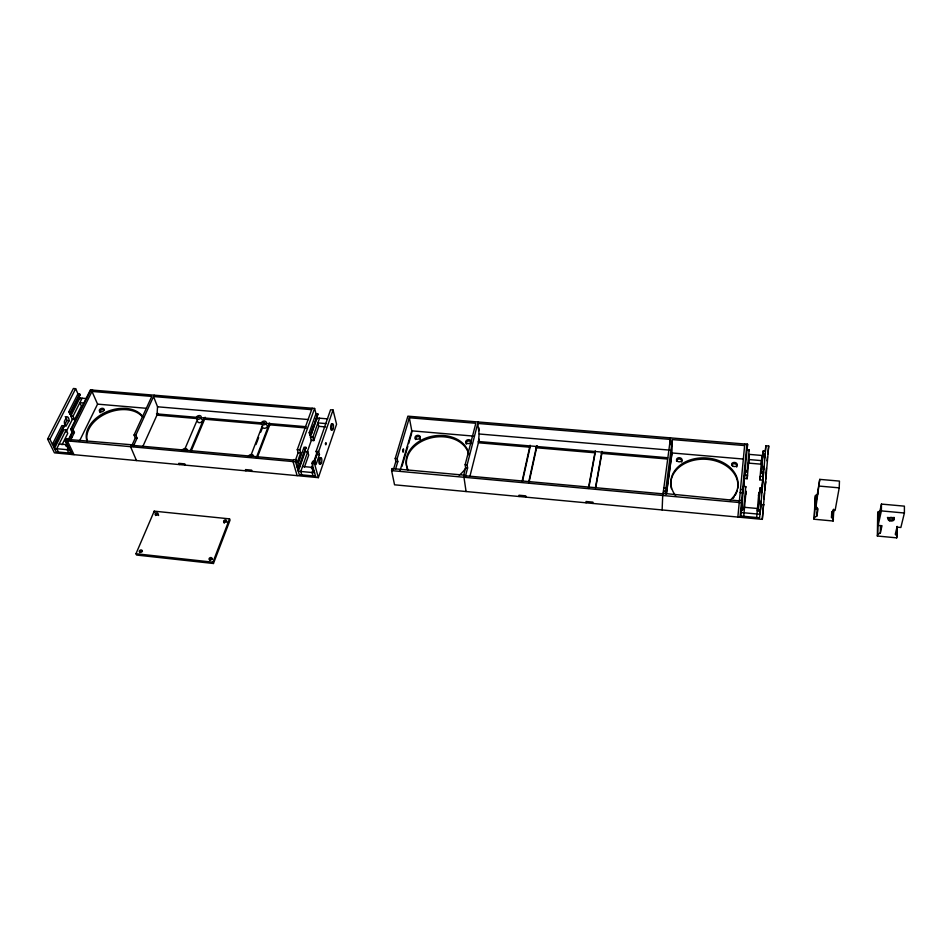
<?xml version="1.0" encoding="UTF-8"?>
<svg xmlns="http://www.w3.org/2000/svg" width="952" height="952" viewBox="0 0 952 952"><rect width="100%" height="100%" fill="white"/><g stroke="black" fill="none" stroke-linecap="round" stroke-linejoin="round"><path stroke-width="1.43" d="M879.803 511.022L878.065 511.998L877.696 513.675L877.363 536.024L896.713 537.856L896.76 526.646M896.713 537.856L897.153 526.373M877.363 536.024L877.744 534.358L880.362 532.906L881.992 525.718L878.149 525.361L881.373 510.903L881.457 504.084L904.4 506.155L904.4 513.009L900.866 527.479L896.986 527.122L895.261 534.31L897.117 536.19M877.744 534.358L878.065 511.998M878.149 525.361L878.244 518.578L881.457 504.084M880.362 532.906L880.469 525.635M662.128 509.951L662.794 493.303L739.395 500.859M662.901 495.064L670.505 437.884M665.21 493.909L672.35 439.574L744.619 445.56M670.125 444.762L670.291 439.396L477.761 423.438L479.13 433.993L478.404 442.775L530.157 447.226M672.35 439.574L671.862 454.282L666.448 493.874M833.428 519.316L831.512 517.424L832.81 510.177L835.13 510.391L839.212 487.852L839.462 481.093L819.755 479.38L816.078 501.93L815.745 508.606L818.042 508.82L816.84 516.067L814.353 517.543L814.079 519.233L833.131 521.006L833.785 510.474M831.512 517.424L831.75 511.688M833.131 521.006L833.238 518.055M833.476 512.164L833.595 509.225M816.84 516.067L817.268 507.487M815.745 508.606L819.755 479.38M814.079 519.233L815.198 497.23L815.471 495.528L817.935 494.028M814.353 517.543L815.471 495.528M466.075 491.529L463.969 477.261L464.505 475.179L392.2 468.574L391.581 470.621L394.556 484.806L762.302 519.364L763.48 504.727M763.944 498.884L764.42 493.029M764.944 488.566L765.539 481.236M765.824 475.464L766.419 468.158M765.658 481.926L764.861 490.209M765.896 478.987L766.372 473.108L765.92 477M762.302 519.364L768.716 446L765.884 445.762L765.277 451.165L763.159 451.034L761.326 472.787L763.266 474.762M760.172 512.509L758.185 510.546L760.005 488.769L760.101 487.876L762.254 488.067M758.185 510.546L760.101 487.876M761.326 472.787L763.159 451.034M760.636 504.738L760.886 501.692M761.6 492.91L762.802 478.285M763.456 470.371L763.766 466.587M760.208 511.367L759.97 514.27L741.192 512.521L741.465 509.629M760.803 504.12L761.124 500.895M762.933 478.047L761.85 491.244L762.433 486.079M763.29 473.763L763.064 476.535L760.22 476.297L759.827 479.844L762.659 480.094L763.563 472.073L761.433 471.883M763.623 469.598L763.944 466.42M764.623 458.079L764.968 453.902M765.884 445.762L760.469 509.855L758.292 509.653M759.827 479.844L761.969 455.461M741.358 510.76L743.702 509.201L745.773 486.591L743.631 486.401M747.153 471.549L747.237 470.657L745.118 470.466L744.857 473.156L747.153 471.549L749.141 449.856L747.046 449.677L747.57 444.251L407.884 416.167L395.235 458.436L395.853 461.482L393.581 469.086M747.153 478.725L747.498 475.179L744.678 474.929L744.333 478.475L747.153 478.725L749.391 454.401L764.765 455.699M746.868 444.191L740.013 517.269M743.56 486.877L744.369 478.142M747.57 444.251L741.62 508.106L743.786 508.308L743.702 509.201M737.859 517.067L744.761 444.025M740.727 517.329L742.346 500.573L739.442 500.312M749.046 450.76L749.141 449.856M745.69 487.483L745.773 486.591M745.702 494.623L746.047 491.101L743.726 516.293M758.494 495.79L758.887 492.255L756.673 517.507M757.268 510.855L757.53 508.511L744.571 507.321M764.515 457.924L764.825 455.223M767.003 460.839L767.467 456.793M767.776 454.092L768.716 446M666.293 494.028L671.91 452.962L743.333 459.042M196.909 418.571L156.973 415.132L157.544 406.79L153.534 396.544L311.649 409.657M595.452 487.65L601.926 451.391M595.762 487.495L601.962 452.7M588.395 488.471L595.262 450.82M588.979 486.877L595.309 452.129M528.836 481.545L536.619 445.786M528.955 482.842L537.035 445.667M522.624 480.808L529.895 447.964M522.184 480.938L530.097 445.227M470.002 475.988L479.284 439.277M463.624 475.488L465.599 467.777L465.159 464.707L475.822 423.271L409.348 417.761L397.174 458.602L397.793 461.66L395.532 469.265M465.278 476.952L467.587 467.956L467.146 464.885L478.13 421.974M400.03 470.776L411.788 430.851L473.168 436.064M401.97 466.349L407.837 446.405M408.67 443.549L411.609 433.577M250.293 456.52L251.566 456.46M80.23 398.84L75.648 388.69L73.387 388.499L47.6 439.062L54.419 452.843L318.373 477.642L336.568 424.259L333.033 409.979L330.57 409.765L316.123 451.343L316.945 454.366L314.362 461.839M318.373 477.642L314.505 463.553L315.195 461.541L312.661 461.303L311.958 463.315L315.874 477.404M315.195 461.541L316.028 464.564L319.455 454.592L318.646 451.569L333.033 409.979M312.922 470.014L312.066 472.513L313.006 475.905M314.1 471.05L311.506 468.301L312.875 464.338M313.791 461.696L317.004 452.438M314.029 462.553L317.242 453.295M304.438 467.194L308.686 455.115L307.734 451.7L305.259 451.486L298.274 471.228L314.577 472.751M327.774 418.892L317.111 417.999L310.4 436.968L311.328 440.383L313.779 440.597L318.789 426.341L317.885 422.902L326.131 423.604M307.151 452.224L311.59 439.622M307.734 451.7L300.772 471.466L301.748 474.846M313.779 440.597L312.851 437.182L319.539 418.202M299.642 464.255L297.774 469.526L299.166 467.991L305.925 447.357L304.057 447.19L297.036 466.968L298.916 467.135L299.166 467.991M309.924 435.254L311.304 433.684L317.801 413.822L315.969 413.68L309.221 432.66L309.924 435.254L313.291 425.758M298.916 467.135L305.925 447.357M311.304 433.684L317.801 413.822M68.008 440.538L72.114 432.291L70.71 429.328L90.38 389.903L314.6 408.444L299.797 449.868L300.654 452.902L297.119 462.827L296.25 459.804L293.728 459.578L293.014 461.577L297.131 475.643M295.489 460.113L298.154 452.676L297.286 449.653L312.149 408.241M315.517 476.143L299.261 474.62L295.525 461.803L296.25 459.804M256.35 457.674L269.559 423.045M257.29 457.555L269.951 424.318M213.45 563.501L212.939 562.18L229.539 518.864L154.212 511.164L135.981 553.743L136.588 555.052L213.45 563.501L230.027 520.197L229.539 518.864M250.792 455.734L262.514 425.294M255.993 444.548L258.647 437.634M260.777 432.101L262.371 427.96M190.555 450.225L204.382 417.452M191.031 451.486L205.406 417.357M185.176 448.321L197.373 419.677M142.574 447.047L157.806 413.275M131.471 446.357L135.303 437.979L134.054 435.005L151.796 396.401L91.987 391.439L97.568 404.136L79.314 441.371M133.244 446.524L137.076 438.146L135.827 435.171L154.153 395.187M68.592 440.597L72.685 432.339L71.293 429.376L90.952 389.951M70.329 440.752L74.423 432.494L73.03 429.53L92.665 390.094M68.342 447.321L67.175 449.689L68.782 453.009M71.686 454.461L65.057 440.669L65.997 438.765L68.33 438.979L67.39 440.883L73.994 454.675M66.581 438.824L65.64 440.716L72.257 454.52M68.687 448.237L65.736 445.56L66.985 443.049M68.853 439.3L72.59 431.78M66.081 431.899L72.733 418.63M62.023 444.774L67.747 433.327L66.164 429.995L63.879 429.78L54.466 448.499L69.496 449.903M86.454 398.567L79.861 398.019L70.805 416.024L72.364 419.368L74.625 419.558L81.384 406.028L79.861 402.672L84.216 403.041M69.115 420.76L65.878 426.306A4.855 2.344 -85.5 0 1 64.427 421.296L66.688 416.821A4.855 2.344 -85.5 0 1 69.068 419.963L69.115 420.76L66.854 420.57L63.986 426.234M66.164 429.995L56.775 448.713L58.405 452.033M74.625 419.558L73.066 416.214L82.11 398.21M68.841 411.811L77.957 393.795L79.647 393.938L80.028 394.782L70.02 414.346L68.841 411.811L70.555 411.966L70.936 412.811M54.145 444.489L63.594 425.746L61.88 425.592L52.408 444.322L54.145 444.489L53.645 446.833L63.998 426.591L63.594 425.746M70.555 411.966L79.647 393.938M70.02 414.346L80.028 394.782M54.55 445.322L63.998 426.591M71.091 453.223L56.097 451.819L49.921 439.277L75.648 388.69M316.659 416.274L318.027 414.691M304.783 449.772L306.163 448.225M185.033 450.796L184.902 449.951L184.164 450.748M157.544 406.79L308.484 419.558M479.13 433.993L669.958 450.141M97.568 404.136L146.441 408.301M318.789 426.341L325.643 426.924M156.473 413.87L197.933 417.428M200.896 417.678L261.598 422.89M266.036 423.271L306.02 426.698M478.237 441.478L667.697 457.733M204.311 419.201L261.99 424.164M269.392 424.794L306.365 427.983M536.071 447.737L595.202 452.819M601.117 453.33L667.649 459.054M309.221 432.66L311.078 432.827M70.805 416.024L73.066 416.214M310.4 436.968L312.851 437.182M819.422 486.103L839.212 487.852M70.71 429.328L73.03 429.53M134.054 435.005L135.827 435.171M297.286 449.653L299.797 449.868M316.123 451.343L318.646 451.569M395.235 458.436L397.174 458.602M465.159 464.707L467.146 464.885M740.477 489.399L743.357 489.661L743.048 492.791L740.18 492.529M72.114 432.291L74.423 432.494M135.303 437.979L137.076 438.146M298.154 452.676L300.654 452.902M316.945 454.366L319.455 454.592M395.853 461.482L397.793 461.66M465.599 467.777L467.587 467.956M663.544 487.924L665.662 488.114M70.353 437.039L72.09 437.206M663.461 491.03L665.579 491.22M881.373 510.903L904.4 513.009M68.104 439.455L131.435 444.751L130.555 446.678L136.481 460.554M131.209 445.227L293.549 460.078M464.374 475.702L662.723 493.838M47.6 439.062L49.921 439.277M65.057 440.669L295.525 461.803M311.958 463.315L314.505 463.553M391.581 470.621L742.143 502.775M764.004 504.774L761.076 504.512L759.565 517.781L740.858 516.02M59.143 443.989L66.926 444.715M302.534 466.48L312.387 467.384M65.736 445.56L67.485 445.726M311.506 468.301L313.398 468.479M135.981 553.743L212.939 562.18M154.212 511.164L154.783 512.485M179.285 464.576L178.797 463.327L184.795 463.886L185.283 465.135M245.89 470.835L245.461 469.574L251.602 470.145L252.018 471.407M314.6 408.444L317.325 418.832M392.2 468.574L392.617 470.597M409.348 417.761L412.026 432.148M478.88 427.769L479.249 430.661M519.149 496.516L519.018 495.218L525.718 495.849L525.837 497.134M586.075 502.799L586.015 501.502L592.87 502.144L592.918 503.441M66.854 420.57L66.842 420.296A4.855 2.356 -85.5 0 0 65.212 416.655M893.928 517.293A3.082 1.833 0.8 0 1 891.405 519.923A3.082 1.833 0.8 0 1 888.252 517.495M894.261 517.709A9.353 5.593 0.7 0 1 887.407 517.46M407.587 469.526A31.63 23.752 -9.6 0 1 430.744 437.944A31.63 23.752 -9.6 0 1 468.765 454.425M466.409 444.167A2.618 1.952 -8.1 0 1 468.015 441.05A2.618 1.952 -8.1 0 1 471.121 443.12M470.919 443.62A2.618 1.952 -8.1 0 1 470.55 444.072M420.284 439.039A2.594 1.916 -10.3 0 1 419.963 439.503M415.524 439.55A2.594 1.916 -10.3 0 1 417.107 436.778A2.594 1.916 -10.3 0 1 420.403 438.027M465.766 468.015A31.666 23.764 -9.6 0 1 459.197 475.238M408.015 469.788A31.666 23.764 -9.6 0 1 430.518 436.647A31.666 23.764 -9.6 0 1 468.884 454.758M671.422 488.685A33.582 25.371 3.1 0 1 703.242 459.185A33.582 25.371 3.1 0 1 737.657 488.555M737.276 490.316A33.582 25.371 3.1 0 1 735.182 495.373M734.159 496.968A33.582 25.371 3.1 0 1 733.004 498.491M731.648 465.088A2.785 2.071 4 0 1 735.503 464.005A2.785 2.071 4 0 1 736.61 467.039M676.479 461.101A2.749 2.047 1.6 0 1 679.859 459.09A2.749 2.047 1.6 0 1 681.632 462.089M675.67 495.718A33.629 25.383 3.1 0 1 683.964 462.66A33.629 25.383 3.1 0 1 728.613 466.183A33.629 25.383 3.1 0 1 730.362 500.038M224.315 523.195A1.499 1.119 -19.7 0 1 224.16 522.945M224.136 522.351A1.499 1.119 -19.7 0 1 227.028 522.172M139.861 552.612A1.535 1.13 -23.4 0 1 142.455 551.494M209.571 560.24A1.535 1.166 -21.3 0 1 212.403 559.336M158.544 515.21A1.499 1.083 -21.7 0 1 158.46 515.508M155.664 515.532A1.499 1.083 -21.7 0 1 158.52 514.925M201.503 419.13A2.535 1.773 -18.1 0 1 202.181 421.296A2.535 1.773 -18.1 0 1 199.242 422.664A2.535 1.773 -18.1 0 1 197.54 420.962M182.225 450.57A2.606 1.845 -19.2 0 1 185.414 448.499A2.606 1.845 -19.2 0 1 187.044 450.808M266.179 424.651A2.547 1.821 -16.1 0 1 267.107 426.936A2.547 1.821 -16.1 0 1 263.942 428.257A2.547 1.821 -16.1 0 1 262.478 426.198M248.389 456.603A2.618 1.892 -17.2 0 1 251.257 454.532A2.618 1.892 -17.2 0 1 253.47 456.377M87.382 441.692A30.607 20.944 -20.7 0 1 106.184 413.525A30.607 20.944 -20.7 0 1 142.264 416.619M100.198 412.668A2.511 1.69 -20.5 0 1 101.019 410.11A2.511 1.69 -20.5 0 1 104.351 410.062M87.286 441.835A30.631 20.944 -20.7 0 1 106.6 411.847A30.631 20.944 -20.7 0 1 143.478 417.75M320.431 463.219A3.284 0.988 -84.9 0 1 319.063 463.279A3.284 0.988 -84.9 0 1 319.337 458.769A3.284 0.988 -84.9 0 1 320.741 458.257M332.2 428.876A3.225 0.952 -85.3 0 1 330.856 429.447A3.225 0.952 -85.3 0 1 330.951 425.092A3.225 0.952 -85.3 0 1 332.296 424.068M325.441 443.727C326.024 447.618 326.524 439.669 325.441 443.727M263.204 422.997L264.442 422.867L263.204 422.997M402.767 450.463C403.22 456.591 404.314 444.608 402.767 450.463M748.927 459.554L748.569 463.112L761.136 464.183L761.541 460.625L748.927 459.554M198.183 417.357L199.385 417.357L198.183 417.357M889.477 520.744A3.082 1.833 0.9 0 0 894.237 519.364A3.082 1.833 0.9 0 0 889.787 517.579A3.082 1.833 0.9 0 0 889.477 520.744M467.265 443.465A2.618 1.952 -8.1 0 0 470.978 441.312A2.618 1.952 -8.1 0 0 466.897 440.11A2.618 1.952 -8.1 0 0 467.265 443.465M416.143 438.967A2.594 1.916 -10.3 0 0 420.201 437.242A2.594 1.916 -10.3 0 0 416.548 435.599A2.594 1.916 -10.3 0 0 416.143 438.967M732.873 466.183A2.796 2.071 4 0 0 737.193 464.707A2.796 2.071 4 0 0 733.159 462.601A2.796 2.071 4 0 0 732.873 466.183M677.384 461.232A2.749 2.059 1.6 0 0 681.941 460.268A2.749 2.059 1.6 0 0 678.478 457.781A2.749 2.059 1.6 0 0 677.384 461.232M224.363 522.196A1.499 1.119 -19.7 0 0 226.528 520.839A1.499 1.119 -19.7 0 0 224.303 520.22A1.499 1.119 -19.7 0 0 224.363 522.196M140.218 552.338A1.535 1.13 -23.3 0 0 142.181 550.673A1.535 1.13 -23.3 0 0 139.777 550.423A1.535 1.13 -23.3 0 0 140.218 552.338M210.083 559.978A1.535 1.166 -21.3 0 0 212.01 558.3A1.535 1.166 -21.3 0 0 209.547 558.027A1.535 1.166 -21.3 0 0 210.083 559.978M156.045 515.187A1.499 1.083 -21.7 0 0 157.949 513.592A1.499 1.083 -21.7 0 0 155.593 513.354A1.499 1.083 -21.7 0 0 156.045 515.187M197.814 419.249A2.547 1.773 -18 0 0 201.229 416.786A2.547 1.773 -18 0 0 197.254 416.214A2.547 1.773 -18 0 0 197.814 419.249M262.502 424.759A2.558 1.821 -16 0 0 266.334 422.712A2.558 1.821 -16 0 0 262.633 421.522A2.558 1.821 -16 0 0 262.502 424.759M100.555 411.871A2.523 1.69 -20.5 0 0 104.161 409.61A2.523 1.69 -20.5 0 0 100.472 408.848A2.523 1.69 -20.5 0 0 100.555 411.871M321.443 462.981A3.153 0.952 -84.9 0 0 321.288 457.864A3.153 0.952 -84.9 0 0 319.896 462.041A3.153 0.952 -84.9 0 0 321.443 462.981M333.176 428.626A3.094 0.904 -85.3 0 0 332.819 423.842A3.094 0.904 -85.3 0 0 331.617 428.317A3.094 0.904 -85.3 0 0 333.176 428.626"/></g></svg>
